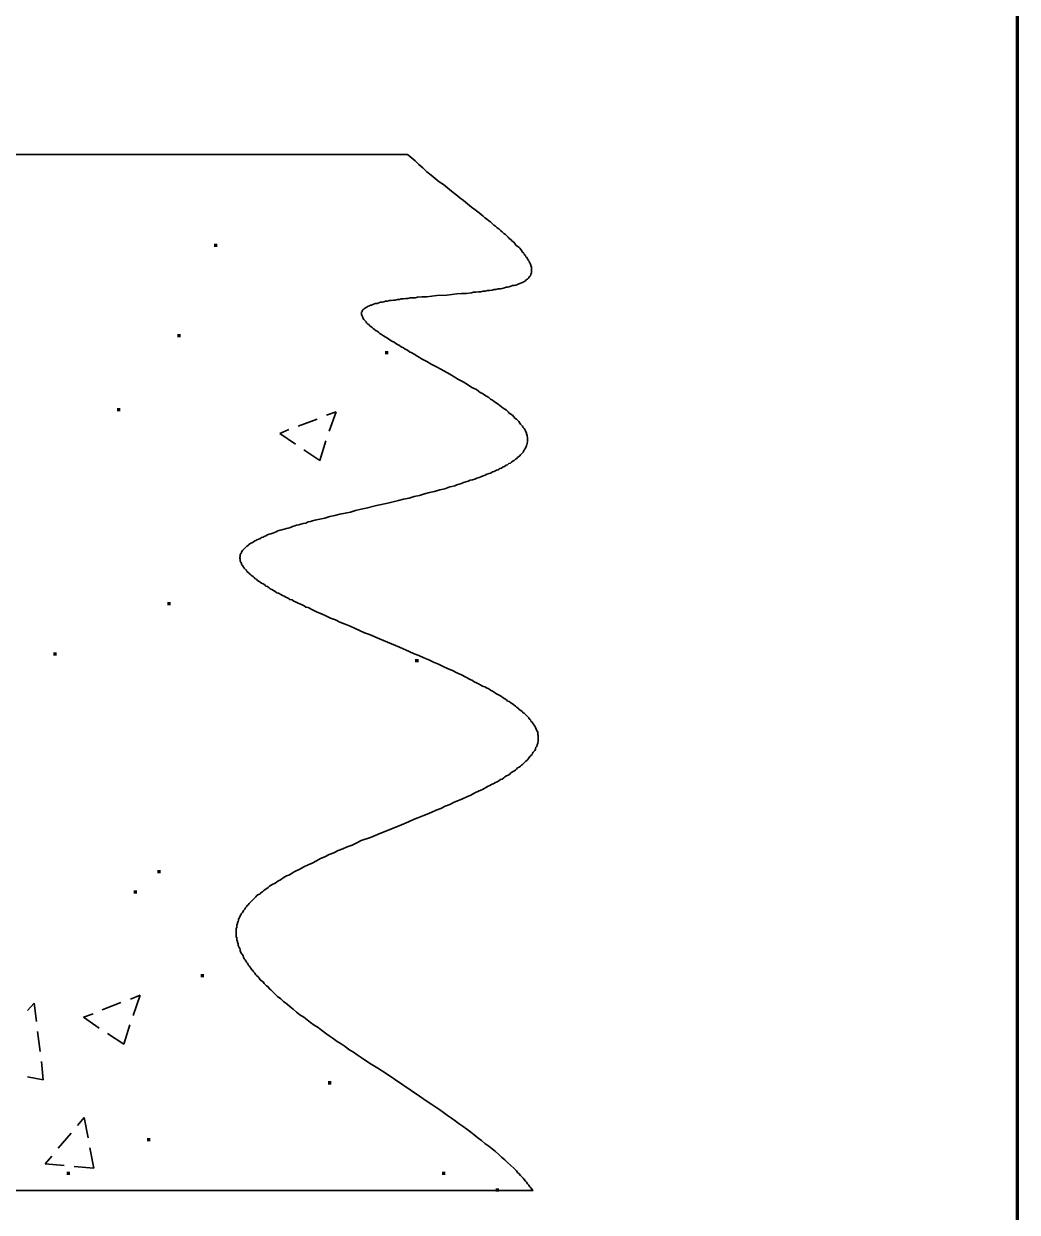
# Model space of a CAD drawing. Header units: inches. Extents: x 2025 to 34930, y -6955 to 4650.
# Drawn here: x 9265.45 to 9303.83, y -2554.96 to -2509.04 of the extents above; entities that cross this region are included whole.
import ezdxf

# ---------------------------------------------------------------- set-up
doc = ezdxf.new("R2010")
doc.units = ezdxf.units.IN
doc.header["$MEASUREMENT"] = 0
doc.layers.add('PDF-TEXT', color=7, linetype='Continuous', lineweight=35)

msp = doc.modelspace()

# ---------------------------------------------------------------- linework, layer by layer
at = {"layer": 'PDF-TEXT', "color": 42, "lineweight": 100}
msp.add_line((9303.83, -1888.189), (9303.83, -2917.775), dxfattribs=at)
at = {"layer": 'PDF-TEXT'}
for p, q in [((9280.271, -2514.091), (9166.731, -2514.091)), ((9280.271, -2514.091), (9280.417, -2514.213)), ((9280.417, -2514.213), (9280.57, -2514.342)), ((9280.57, -2514.342), (9280.716, -2514.472)), ((9280.716, -2514.472), (9280.87, -2514.601)), ((9280.87, -2514.601), (9281.023, -2514.755)), ((9281.023, -2514.755), (9281.193, -2514.884)), ((9281.193, -2514.884), (9281.347, -2515.014)), ((9281.347, -2515.014), (9281.493, -2515.143)), ((9281.493, -2515.143), (9281.671, -2515.248)), ((9281.671, -2515.248), (9281.816, -2515.378)), ((9281.816, -2515.378), (9281.97, -2515.507)), ((9281.97, -2515.507), (9282.14, -2515.637)), ((9282.14, -2515.637), (9282.294, -2515.766)), ((9282.294, -2515.766), (9282.439, -2515.871)), ((9282.439, -2515.871), (9282.593, -2516.001)), ((9282.593, -2516.001), (9282.747, -2516.13)), ((9282.747, -2516.13), (9282.892, -2516.235)), ((9282.892, -2516.235), (9283.046, -2516.341)), ((9283.046, -2516.341), (9283.192, -2516.47)), ((9283.192, -2516.47), (9283.256, -2516.535)), ((9283.256, -2516.535), (9283.321, -2516.583)), ((9283.321, -2516.583), (9283.41, -2516.648)), ((9283.41, -2516.648), (9283.475, -2516.688)), ((9283.475, -2516.688), (9283.539, -2516.753)), ((9283.539, -2516.753), (9283.604, -2516.818)), ((9283.604, -2516.818), (9283.669, -2516.858)), ((9283.669, -2516.858), (9283.734, -2516.923)), ((9283.734, -2516.923), (9283.798, -2516.963)), ((9283.798, -2516.963), (9283.863, -2517.028)), ((9283.863, -2517.028), (9283.928, -2517.077)), ((9283.928, -2517.077), (9283.993, -2517.141)), ((9283.993, -2517.141), (9284.057, -2517.182)), ((9284.057, -2517.182), (9284.098, -2517.222)), ((9284.098, -2517.222), (9284.162, -2517.287)), ((9284.162, -2517.287), (9284.203, -2517.336)), ((9284.203, -2517.336), (9284.268, -2517.376)), ((9284.268, -2517.376), (9284.316, -2517.441)), ((9284.316, -2517.441), (9284.381, -2517.481)), ((9284.381, -2517.481), (9284.421, -2517.53)), ((9284.421, -2517.53), (9284.462, -2517.595)), ((9284.462, -2517.595), (9284.51, -2517.635)), ((9284.51, -2517.635), (9284.575, -2517.675)), ((9284.575, -2517.675), (9284.616, -2517.716)), ((9284.616, -2517.716), (9284.656, -2517.764)), ((9284.656, -2517.764), (9284.68, -2517.805)), ((9284.68, -2517.805), (9284.721, -2517.87)), ((9284.721, -2517.87), (9284.769, -2517.91)), ((9284.769, -2517.91), (9284.785, -2517.959)), ((9284.785, -2517.959), (9284.834, -2517.999)), ((9284.834, -2517.999), (9284.85, -2518.04)), ((9284.85, -2518.04), (9284.899, -2518.088)), ((9284.899, -2518.088), (9284.915, -2518.129)), ((9284.915, -2518.129), (9284.939, -2518.169)), ((9284.939, -2518.169), (9284.963, -2518.193)), ((9284.963, -2518.193), (9284.98, -2518.234)), ((9284.98, -2518.234), (9285.004, -2518.282)), ((9285.004, -2518.282), (9285.028, -2518.323)), ((9285.028, -2518.323), (9285.044, -2518.363)), ((9285.044, -2518.363), (9285.044, -2518.387)), ((9285.044, -2518.387), (9285.069, -2518.428)), ((9285.069, -2518.428), (9285.069, -2518.662)), ((9284.874, -2518.921), (9284.834, -2518.97)), ((9284.915, -2518.905), (9284.874, -2518.921)), ((9284.939, -2518.881), (9284.915, -2518.905)), ((9284.963, -2518.857), (9284.939, -2518.881)), ((9284.98, -2518.816), (9284.963, -2518.857)), ((9285.004, -2518.792), (9284.98, -2518.816)), ((9285.028, -2518.776), (9285.004, -2518.792)), ((9285.044, -2518.727), (9285.028, -2518.776)), ((9285.069, -2518.662), (9285.044, -2518.711)), ((9285.044, -2518.711), (9285.044, -2518.727)), ((9283.022, -2519.399), (9282.917, -2519.415)), ((9283.111, -2519.399), (9283.022, -2519.399)), ((9283.192, -2519.374), (9283.111, -2519.399)), ((9283.281, -2519.374), (9283.192, -2519.374)), ((9283.37, -2519.35), (9283.281, -2519.374)), ((9283.451, -2519.35), (9283.37, -2519.35)), ((9283.539, -2519.334), (9283.451, -2519.35)), ((9283.628, -2519.31), (9283.539, -2519.334)), ((9283.693, -2519.31), (9283.628, -2519.31)), ((9283.774, -2519.285), (9283.693, -2519.31)), ((9283.863, -2519.285), (9283.774, -2519.285)), ((9283.928, -2519.269), (9283.863, -2519.285)), ((9284.017, -2519.245), (9283.928, -2519.269)), ((9284.082, -2519.221), (9284.017, -2519.245)), ((9284.138, -2519.221), (9284.082, -2519.221)), ((9284.203, -2519.205), (9284.138, -2519.221)), ((9284.268, -2519.18), (9284.203, -2519.205)), ((9284.332, -2519.156), (9284.268, -2519.18)), ((9284.397, -2519.156), (9284.332, -2519.156)), ((9284.462, -2519.14), (9284.397, -2519.156)), ((9284.527, -2519.116), (9284.462, -2519.14)), ((9284.575, -2519.091), (9284.527, -2519.116)), ((9284.616, -2519.075), (9284.575, -2519.091)), ((9284.68, -2519.051), (9284.616, -2519.075)), ((9284.721, -2519.035), (9284.68, -2519.051)), ((9284.769, -2519.01), (9284.721, -2519.035)), ((9284.81, -2518.986), (9284.769, -2519.01)), ((9284.834, -2518.97), (9284.81, -2518.986)), ((9279.001, -2519.868), (9278.936, -2519.892)), ((9279.041, -2519.844), (9279.001, -2519.868)), ((9279.106, -2519.844), (9279.041, -2519.844)), ((9279.171, -2519.827), (9279.106, -2519.844)), ((9279.235, -2519.803), (9279.171, -2519.827)), ((9279.3, -2519.803), (9279.235, -2519.803)), ((9279.365, -2519.779), (9279.3, -2519.803)), ((9279.43, -2519.763), (9279.365, -2519.779)), ((9279.494, -2519.763), (9279.43, -2519.763)), ((9279.575, -2519.738), (9279.494, -2519.763)), ((9279.64, -2519.738), (9279.575, -2519.738)), ((9279.729, -2519.722), (9279.64, -2519.738)), ((9279.794, -2519.722), (9279.729, -2519.722)), ((9279.883, -2519.698), (9279.794, -2519.722)), ((9279.964, -2519.698), (9279.883, -2519.698)), ((9280.028, -2519.674), (9279.964, -2519.698)), ((9280.117, -2519.674), (9280.028, -2519.674)), ((9280.206, -2519.658), (9280.117, -2519.674)), ((9280.287, -2519.658), (9280.206, -2519.658)), ((9280.376, -2519.633), (9280.287, -2519.658)), ((9280.57, -2519.633), (9280.376, -2519.633)), ((9280.659, -2519.609), (9280.57, -2519.633)), ((9280.829, -2519.593), (9280.659, -2519.609)), ((9281.023, -2519.593), (9280.829, -2519.593)), ((9281.218, -2519.569), (9281.023, -2519.593)), ((9281.412, -2519.544), (9281.218, -2519.569)), ((9281.8, -2519.528), (9281.412, -2519.544)), ((9282.18, -2519.48), (9281.8, -2519.528)), ((9282.358, -2519.463), (9282.18, -2519.48)), ((9282.552, -2519.463), (9282.358, -2519.463)), ((9282.747, -2519.439), (9282.552, -2519.463)), ((9282.828, -2519.415), (9282.747, -2519.439)), ((9282.917, -2519.415), (9282.828, -2519.415)), ((9278.523, -2520.167), (9278.499, -2520.167)), ((9278.499, -2520.167), (9278.499, -2520.281)), ((9278.499, -2520.281), (9278.523, -2520.321)), ((9278.564, -2520.086), (9278.523, -2520.127)), ((9278.523, -2520.127), (9278.523, -2520.167)), ((9278.523, -2520.321), (9278.523, -2520.345)), ((9278.588, -2520.062), (9278.564, -2520.086)), ((9278.612, -2520.038), (9278.588, -2520.062)), ((9278.653, -2520.022), (9278.612, -2520.038)), ((9278.677, -2519.997), (9278.653, -2520.022)), ((9278.718, -2519.973), (9278.677, -2519.997)), ((9278.758, -2519.957), (9278.718, -2519.973)), ((9278.807, -2519.933), (9278.758, -2519.957)), ((9278.847, -2519.908), (9278.807, -2519.933)), ((9278.888, -2519.908), (9278.847, -2519.908)), ((9278.936, -2519.892), (9278.888, -2519.908)), ((9278.523, -2520.345), (9278.548, -2520.361)), ((9278.548, -2520.361), (9278.548, -2520.41)), ((9278.548, -2520.41), (9278.564, -2520.426)), ((9278.564, -2520.426), (9278.588, -2520.467)), ((9278.588, -2520.467), (9278.612, -2520.491)), ((9278.612, -2520.491), (9278.653, -2520.531)), ((9278.653, -2520.531), (9278.677, -2520.556)), ((9278.677, -2520.556), (9278.693, -2520.596)), ((9278.693, -2520.596), (9278.742, -2520.645)), ((9278.742, -2520.645), (9278.782, -2520.661)), ((9278.782, -2520.661), (9278.823, -2520.709)), ((9278.823, -2520.709), (9278.871, -2520.75)), ((9278.871, -2520.75), (9278.912, -2520.774)), ((9278.912, -2520.774), (9278.952, -2520.815)), ((9278.952, -2520.815), (9279.001, -2520.855)), ((9279.001, -2520.855), (9279.066, -2520.903)), ((9279.066, -2520.903), (9279.106, -2520.92)), ((9279.106, -2520.92), (9279.171, -2520.968)), ((9279.171, -2520.968), (9279.211, -2521.009)), ((9279.211, -2521.009), (9279.276, -2521.049)), ((9279.276, -2521.049), (9279.341, -2521.098)), ((9279.341, -2521.098), (9279.405, -2521.138)), ((9279.405, -2521.138), (9279.47, -2521.179)), ((9279.47, -2521.179), (9279.535, -2521.219)), ((9279.535, -2521.219), (9279.599, -2521.268)), ((9279.599, -2521.268), (9279.664, -2521.308)), ((9279.664, -2521.308), (9279.753, -2521.348)), ((9279.753, -2521.348), (9279.818, -2521.397)), ((9279.818, -2521.397), (9279.883, -2521.437)), ((9279.883, -2521.437), (9279.964, -2521.478)), ((9279.964, -2521.478), (9280.028, -2521.526)), ((9280.028, -2521.526), (9280.117, -2521.567)), ((9280.117, -2521.567), (9280.182, -2521.607)), ((9280.182, -2521.607), (9280.271, -2521.656)), ((9280.271, -2521.656), (9280.352, -2521.721)), ((9280.352, -2521.721), (9280.441, -2521.761)), ((9280.441, -2521.761), (9280.53, -2521.802)), ((9280.53, -2521.802), (9280.676, -2521.891)), ((9280.676, -2521.891), (9280.845, -2521.996)), ((9280.845, -2521.996), (9281.023, -2522.085)), ((9281.023, -2522.085), (9281.193, -2522.19)), ((9281.193, -2522.19), (9281.363, -2522.279)), ((9281.363, -2522.279), (9281.557, -2522.384)), ((9281.557, -2522.384), (9281.905, -2522.578)), ((9281.905, -2522.578), (9282.075, -2522.683)), ((9282.075, -2522.683), (9282.245, -2522.789)), ((9282.245, -2522.789), (9282.423, -2522.878)), ((9282.423, -2522.878), (9282.593, -2522.983)), ((9282.593, -2522.983), (9282.763, -2523.096)), ((9282.763, -2523.096), (9282.941, -2523.177)), ((9282.941, -2523.177), (9283.022, -2523.242)), ((9283.022, -2523.242), (9283.086, -2523.282)), ((9283.086, -2523.282), (9283.175, -2523.331)), ((9283.175, -2523.331), (9283.256, -2523.395)), ((9283.256, -2523.395), (9283.321, -2523.436)), ((9283.321, -2523.436), (9283.41, -2523.476)), ((9283.41, -2523.476), (9283.475, -2523.541)), ((9283.475, -2523.541), (9283.564, -2523.589)), ((9283.564, -2523.589), (9283.628, -2523.63)), ((9283.628, -2523.63), (9283.709, -2523.695)), ((9283.709, -2523.695), (9283.774, -2523.735)), ((9283.774, -2523.735), (9283.839, -2523.784)), ((9283.839, -2523.784), (9283.904, -2523.848)), ((9283.904, -2523.848), (9283.968, -2523.889)), ((9283.968, -2523.889), (9284.033, -2523.929)), ((9284.033, -2523.929), (9284.098, -2523.97)), ((9284.098, -2523.97), (9284.162, -2524.034)), ((9276.048, -2524.593), (9276.784, -2524.318)), ((9277.148, -2524.164), (9277.512, -2524.034)), ((9277.512, -2524.034), (9277.253, -2524.787)), ((9284.162, -2524.034), (9284.203, -2524.083)), ((9284.203, -2524.083), (9284.268, -2524.123)), ((9284.268, -2524.123), (9284.332, -2524.164)), ((9284.332, -2524.164), (9284.381, -2524.229)), ((9284.381, -2524.229), (9284.421, -2524.277)), ((9284.421, -2524.277), (9284.486, -2524.318)), ((9284.486, -2524.318), (9284.527, -2524.358)), ((9284.527, -2524.358), (9284.575, -2524.407)), ((9284.575, -2524.407), (9284.616, -2524.471)), ((9275.336, -2524.876), (9275.684, -2524.722)), ((9275.943, -2525.28), (9275.336, -2524.876)), ((9284.616, -2524.471), (9284.64, -2524.512)), ((9284.64, -2524.512), (9284.68, -2524.552)), ((9284.68, -2524.552), (9284.721, -2524.593)), ((9284.721, -2524.593), (9284.745, -2524.641)), ((9284.745, -2524.641), (9284.785, -2524.682)), ((9284.785, -2524.682), (9284.81, -2524.722)), ((9284.81, -2524.722), (9284.834, -2524.771)), ((9284.834, -2524.771), (9284.85, -2524.811)), ((9284.85, -2524.811), (9284.874, -2524.852)), ((9284.874, -2524.852), (9284.874, -2524.9)), ((9284.874, -2524.9), (9284.899, -2524.941)), ((9276.889, -2525.911), (9277.124, -2525.159)), ((9284.874, -2525.345), (9284.85, -2525.394)), ((9284.899, -2525.28), (9284.874, -2525.305)), ((9284.874, -2525.305), (9284.874, -2525.345)), ((9284.899, -2524.941), (9284.899, -2524.981)), ((9284.899, -2524.981), (9284.915, -2525.03)), ((9284.915, -2525.199), (9284.899, -2525.24)), ((9284.899, -2525.24), (9284.899, -2525.28)), ((9284.915, -2525.03), (9284.915, -2525.199)), ((9276.266, -2525.499), (9276.889, -2525.911)), ((9284.527, -2525.798), (9284.486, -2525.847)), ((9284.575, -2525.758), (9284.527, -2525.798)), ((9284.616, -2525.733), (9284.575, -2525.758)), ((9284.64, -2525.693), (9284.616, -2525.733)), ((9284.68, -2525.653), (9284.64, -2525.693)), ((9284.705, -2525.628), (9284.68, -2525.653)), ((9284.745, -2525.588), (9284.705, -2525.628)), ((9284.769, -2525.539), (9284.745, -2525.588)), ((9284.785, -2525.499), (9284.769, -2525.539)), ((9284.81, -2525.475), (9284.785, -2525.499)), ((9284.834, -2525.434), (9284.81, -2525.475)), ((9284.85, -2525.394), (9284.834, -2525.434)), ((9283.709, -2526.292), (9283.628, -2526.34)), ((9283.774, -2526.275), (9283.709, -2526.292)), ((9283.839, -2526.227), (9283.774, -2526.275)), ((9283.904, -2526.211), (9283.839, -2526.227)), ((9283.968, -2526.162), (9283.904, -2526.211)), ((9284.017, -2526.146), (9283.968, -2526.162)), ((9284.082, -2526.098), (9284.017, -2526.146)), ((9284.138, -2526.081), (9284.082, -2526.098)), ((9284.187, -2526.033), (9284.138, -2526.081)), ((9284.251, -2526.017), (9284.187, -2526.033)), ((9284.292, -2525.976), (9284.251, -2526.017)), ((9284.357, -2525.928), (9284.292, -2525.976)), ((9284.397, -2525.911), (9284.357, -2525.928)), ((9284.446, -2525.863), (9284.397, -2525.911)), ((9284.486, -2525.847), (9284.446, -2525.863)), ((9282.528, -2526.745), (9282.439, -2526.769)), ((9282.617, -2526.72), (9282.528, -2526.745)), ((9282.698, -2526.68), (9282.617, -2526.72)), ((9282.787, -2526.664), (9282.698, -2526.68)), ((9282.876, -2526.64), (9282.787, -2526.664)), ((9282.957, -2526.599), (9282.876, -2526.64)), ((9283.046, -2526.575), (9282.957, -2526.599)), ((9283.111, -2526.551), (9283.046, -2526.575)), ((9283.192, -2526.51), (9283.111, -2526.551)), ((9283.281, -2526.486), (9283.192, -2526.51)), ((9283.345, -2526.445), (9283.281, -2526.486)), ((9283.434, -2526.421), (9283.345, -2526.445)), ((9283.499, -2526.405), (9283.434, -2526.421)), ((9283.564, -2526.356), (9283.499, -2526.405)), ((9283.628, -2526.34), (9283.564, -2526.356)), ((9280.934, -2527.198), (9280.74, -2527.263)), ((9281.129, -2527.157), (9280.934, -2527.198)), ((9281.323, -2527.109), (9281.129, -2527.157)), ((9281.517, -2527.044), (9281.323, -2527.109)), ((9281.711, -2527.004), (9281.517, -2527.044)), ((9281.905, -2526.939), (9281.711, -2527.004)), ((9281.986, -2526.915), (9281.905, -2526.939)), ((9282.099, -2526.898), (9281.986, -2526.915)), ((9282.18, -2526.85), (9282.099, -2526.898)), ((9282.269, -2526.834), (9282.18, -2526.85)), ((9282.358, -2526.809), (9282.269, -2526.834)), ((9282.439, -2526.769), (9282.358, -2526.809)), ((9279.082, -2527.651), (9278.677, -2527.756)), ((9279.511, -2527.562), (9279.082, -2527.651)), ((9279.923, -2527.457), (9279.511, -2527.562)), ((9280.117, -2527.408), (9279.923, -2527.457)), ((9280.336, -2527.368), (9280.117, -2527.408)), ((9280.53, -2527.303), (9280.336, -2527.368)), ((9280.74, -2527.263), (9280.53, -2527.303)), ((9277.278, -2528.08), (9277.083, -2528.144)), ((9277.472, -2528.039), (9277.278, -2528.08)), ((9277.666, -2527.991), (9277.472, -2528.039)), ((9277.86, -2527.95), (9277.666, -2527.991)), ((9278.07, -2527.91), (9277.86, -2527.95)), ((9278.265, -2527.845), (9278.07, -2527.91)), ((9278.483, -2527.796), (9278.265, -2527.845)), ((9278.677, -2527.756), (9278.483, -2527.796)), ((9275.425, -2528.597), (9275.36, -2528.614)), ((9275.514, -2528.573), (9275.425, -2528.597)), ((9275.595, -2528.549), (9275.514, -2528.573)), ((9275.66, -2528.533), (9275.595, -2528.549)), ((9275.748, -2528.508), (9275.66, -2528.533)), ((9275.837, -2528.468), (9275.748, -2528.508)), ((9275.918, -2528.444), (9275.837, -2528.468)), ((9275.983, -2528.419), (9275.918, -2528.444)), ((9276.072, -2528.403), (9275.983, -2528.419)), ((9276.153, -2528.379), (9276.072, -2528.403)), ((9276.242, -2528.355), (9276.153, -2528.379)), ((9276.347, -2528.339), (9276.242, -2528.355)), ((9276.436, -2528.29), (9276.347, -2528.339)), ((9276.525, -2528.274), (9276.436, -2528.29)), ((9276.606, -2528.25), (9276.525, -2528.274)), ((9276.695, -2528.225), (9276.606, -2528.25)), ((9276.889, -2528.185), (9276.695, -2528.225)), ((9277.083, -2528.144), (9276.889, -2528.185)), ((9274.373, -2529.026), (9274.308, -2529.067)), ((9274.414, -2529.002), (9274.373, -2529.026)), ((9274.454, -2528.978), (9274.414, -2529.002)), ((9274.519, -2528.961), (9274.454, -2528.978)), ((9274.567, -2528.937), (9274.519, -2528.961)), ((9274.632, -2528.897), (9274.567, -2528.937)), ((9274.697, -2528.872), (9274.632, -2528.897)), ((9274.737, -2528.848), (9274.697, -2528.872)), ((9274.802, -2528.832), (9274.737, -2528.848)), ((9274.867, -2528.784), (9274.802, -2528.832)), ((9274.931, -2528.767), (9274.867, -2528.784)), ((9274.996, -2528.743), (9274.931, -2528.767)), ((9275.077, -2528.727), (9274.996, -2528.743)), ((9275.142, -2528.703), (9275.077, -2528.727)), ((9275.206, -2528.678), (9275.142, -2528.703)), ((9275.271, -2528.638), (9275.206, -2528.678)), ((9275.36, -2528.614), (9275.271, -2528.638)), ((9273.855, -2529.471), (9273.831, -2529.52)), ((9273.872, -2529.431), (9273.855, -2529.455)), ((9273.855, -2529.455), (9273.855, -2529.471)), ((9273.896, -2529.39), (9273.872, -2529.431)), ((9273.92, -2529.366), (9273.896, -2529.39)), ((9273.936, -2529.35), (9273.92, -2529.366)), ((9273.985, -2529.301), (9273.936, -2529.35)), ((9274.001, -2529.285), (9273.985, -2529.301)), ((9274.025, -2529.261), (9274.001, -2529.285)), ((9274.066, -2529.22), (9274.025, -2529.261)), ((9274.114, -2529.196), (9274.066, -2529.22)), ((9274.13, -2529.172), (9274.114, -2529.196)), ((9274.179, -2529.131), (9274.13, -2529.172)), ((9274.219, -2529.107), (9274.179, -2529.131)), ((9274.26, -2529.091), (9274.219, -2529.107)), ((9274.308, -2529.067), (9274.26, -2529.091)), ((9273.807, -2529.625), (9273.791, -2529.665)), ((9273.791, -2529.665), (9273.791, -2529.69)), ((9273.791, -2529.69), (9273.807, -2529.73)), ((9273.831, -2529.52), (9273.807, -2529.536)), ((9273.807, -2529.536), (9273.807, -2529.625)), ((9273.807, -2529.73), (9273.807, -2529.819)), ((9273.807, -2529.819), (9273.831, -2529.843)), ((9273.831, -2529.843), (9273.855, -2529.884)), ((9273.855, -2529.884), (9273.855, -2529.908)), ((9273.855, -2529.908), (9273.872, -2529.949)), ((9273.872, -2529.949), (9273.896, -2529.973)), ((9273.896, -2529.973), (9273.92, -2530.013)), ((9273.92, -2530.013), (9273.936, -2530.038)), ((9273.936, -2530.038), (9273.961, -2530.078)), ((9273.961, -2530.078), (9273.985, -2530.102)), ((9273.985, -2530.102), (9274.025, -2530.143)), ((9274.025, -2530.143), (9274.05, -2530.159)), ((9274.05, -2530.159), (9274.066, -2530.207)), ((9274.066, -2530.207), (9274.114, -2530.248)), ((9274.114, -2530.248), (9274.155, -2530.272)), ((9274.155, -2530.272), (9274.179, -2530.313)), ((9274.179, -2530.313), (9274.219, -2530.337)), ((9274.219, -2530.337), (9274.26, -2530.377)), ((9274.26, -2530.377), (9274.308, -2530.402)), ((9274.308, -2530.402), (9274.349, -2530.442)), ((9274.349, -2530.442), (9274.389, -2530.482)), ((9274.389, -2530.482), (9274.438, -2530.507)), ((9274.438, -2530.507), (9274.478, -2530.547)), ((9274.478, -2530.547), (9274.543, -2530.596)), ((9274.543, -2530.596), (9274.583, -2530.612)), ((9274.583, -2530.612), (9274.632, -2530.66)), ((9274.632, -2530.66), (9274.697, -2530.677)), ((9274.697, -2530.677), (9274.761, -2530.725)), ((9274.761, -2530.725), (9274.802, -2530.766)), ((9274.802, -2530.766), (9274.867, -2530.79)), ((9274.867, -2530.79), (9274.931, -2530.83)), ((9274.931, -2530.83), (9274.972, -2530.871)), ((9274.972, -2530.871), (9275.037, -2530.895)), ((9275.037, -2530.895), (9275.101, -2530.936)), ((9275.101, -2530.936), (9275.166, -2530.976)), ((9275.166, -2530.976), (9275.231, -2531.025)), ((9275.231, -2531.025), (9275.295, -2531.041)), ((9275.295, -2531.041), (9275.384, -2531.089)), ((9275.384, -2531.089), (9275.449, -2531.13)), ((9275.449, -2531.13), (9275.514, -2531.154)), ((9275.514, -2531.154), (9275.579, -2531.194)), ((9275.579, -2531.194), (9275.66, -2531.235)), ((9275.66, -2531.235), (9275.724, -2531.283)), ((9275.724, -2531.283), (9275.813, -2531.3)), ((9275.813, -2531.3), (9275.878, -2531.348)), ((9275.878, -2531.348), (9275.967, -2531.389)), ((9275.967, -2531.389), (9276.048, -2531.429)), ((9276.048, -2531.429), (9276.113, -2531.453)), ((9276.113, -2531.453), (9276.202, -2531.494)), ((9276.202, -2531.494), (9276.282, -2531.534)), ((9276.282, -2531.534), (9276.347, -2531.583)), ((9276.347, -2531.583), (9276.436, -2531.599)), ((9276.436, -2531.599), (9276.606, -2531.688)), ((9276.606, -2531.688), (9276.784, -2531.777)), ((9276.784, -2531.777), (9276.954, -2531.842)), ((9276.954, -2531.842), (9277.124, -2531.923)), ((9277.124, -2531.923), (9277.294, -2532.012)), ((9277.294, -2532.012), (9277.488, -2532.076)), ((9277.488, -2532.076), (9277.666, -2532.165)), ((9277.666, -2532.165), (9277.86, -2532.246)), ((9277.86, -2532.246), (9278.054, -2532.311)), ((9278.054, -2532.311), (9278.224, -2532.4)), ((9278.224, -2532.4), (9278.418, -2532.481)), ((9278.418, -2532.481), (9278.612, -2532.57)), ((9278.612, -2532.57), (9278.807, -2532.634)), ((9278.807, -2532.634), (9279.195, -2532.804)), ((9279.195, -2532.804), (9279.964, -2533.128)), ((9279.964, -2533.128), (9280.336, -2533.298)), ((9280.336, -2533.298), (9280.53, -2533.387)), ((9280.53, -2533.387), (9280.716, -2533.452)), ((9280.716, -2533.452), (9280.91, -2533.541)), ((9280.91, -2533.541), (9281.104, -2533.622)), ((9281.104, -2533.622), (9281.282, -2533.711)), ((9281.282, -2533.711), (9281.476, -2533.791)), ((9281.476, -2533.791), (9281.646, -2533.88)), ((9281.646, -2533.88), (9281.841, -2533.969)), ((9281.841, -2533.969), (9282.01, -2534.034)), ((9282.01, -2534.034), (9282.18, -2534.115)), ((9282.18, -2534.115), (9282.358, -2534.204)), ((9282.358, -2534.204), (9282.528, -2534.293)), ((9282.528, -2534.293), (9282.698, -2534.374)), ((9282.698, -2534.374), (9282.787, -2534.414)), ((9282.787, -2534.414), (9282.852, -2534.463)), ((9282.852, -2534.463), (9282.941, -2534.503)), ((9282.941, -2534.503), (9283.022, -2534.544)), ((9283.022, -2534.544), (9283.111, -2534.592)), ((9283.111, -2534.592), (9283.175, -2534.633)), ((9283.175, -2534.633), (9283.256, -2534.657)), ((9283.256, -2534.657), (9283.321, -2534.698)), ((9283.321, -2534.698), (9283.41, -2534.738)), ((9283.41, -2534.738), (9283.475, -2534.787)), ((9283.475, -2534.787), (9283.564, -2534.827)), ((9283.564, -2534.827), (9283.628, -2534.867)), ((9283.628, -2534.867), (9283.693, -2534.916)), ((9283.693, -2534.916), (9283.758, -2534.956)), ((9283.758, -2534.956), (9283.839, -2534.997)), ((9283.839, -2534.997), (9283.904, -2535.037)), ((9283.904, -2535.037), (9283.968, -2535.086)), ((9283.968, -2535.086), (9284.033, -2535.126)), ((9284.033, -2535.126), (9284.098, -2535.167)), ((9284.098, -2535.167), (9284.138, -2535.215)), ((9284.138, -2535.215), (9284.203, -2535.232)), ((9284.203, -2535.232), (9284.268, -2535.28)), ((9284.268, -2535.28), (9284.332, -2535.32)), ((9284.332, -2535.32), (9284.381, -2535.361)), ((9284.381, -2535.361), (9284.446, -2535.41)), ((9284.446, -2535.41), (9284.486, -2535.45)), ((9284.486, -2535.45), (9284.551, -2535.49)), ((9284.551, -2535.49), (9284.591, -2535.539)), ((9284.591, -2535.539), (9284.656, -2535.579)), ((9284.656, -2535.579), (9284.705, -2535.62)), ((9284.705, -2535.62), (9284.745, -2535.668)), ((9284.745, -2535.668), (9284.785, -2535.685)), ((9284.785, -2535.685), (9284.834, -2535.725)), ((9284.834, -2535.725), (9284.874, -2535.774)), ((9284.874, -2535.774), (9284.915, -2535.814)), ((9284.915, -2535.814), (9284.963, -2535.854)), ((9284.963, -2535.854), (9284.98, -2535.903)), ((9284.98, -2535.903), (9285.028, -2535.943)), ((9285.028, -2535.943), (9285.044, -2535.984)), ((9285.044, -2535.984), (9285.093, -2536.032)), ((9285.093, -2536.032), (9285.109, -2536.049)), ((9285.109, -2536.049), (9285.133, -2536.097)), ((9285.133, -2536.097), (9285.174, -2536.138)), ((9285.174, -2536.138), (9285.198, -2536.178)), ((9285.198, -2536.178), (9285.222, -2536.227)), ((9285.222, -2536.227), (9285.238, -2536.267)), ((9285.238, -2536.267), (9285.263, -2536.308)), ((9285.263, -2536.308), (9285.263, -2536.332)), ((9285.263, -2536.332), (9285.279, -2536.372)), ((9285.279, -2536.372), (9285.303, -2536.413)), ((9285.303, -2536.85), (9285.279, -2536.89)), ((9285.303, -2536.413), (9285.303, -2536.502)), ((9285.303, -2536.502), (9285.327, -2536.542)), ((9285.327, -2536.785), (9285.303, -2536.801)), ((9285.303, -2536.801), (9285.303, -2536.85)), ((9285.327, -2536.542), (9285.327, -2536.785)), ((9285.044, -2537.319), (9285.028, -2537.343)), ((9285.093, -2537.278), (9285.044, -2537.319)), ((9285.109, -2537.23), (9285.093, -2537.278)), ((9285.133, -2537.189), (9285.109, -2537.23)), ((9285.158, -2537.165), (9285.133, -2537.189)), ((9285.198, -2537.125), (9285.158, -2537.165)), ((9285.222, -2537.084), (9285.198, -2537.125)), ((9285.238, -2536.995), (9285.222, -2537.044)), ((9285.222, -2537.044), (9285.222, -2537.084)), ((9285.263, -2536.979), (9285.238, -2536.995)), ((9285.279, -2536.93), (9285.263, -2536.979)), ((9285.279, -2536.89), (9285.279, -2536.93)), ((9284.591, -2537.772), (9284.527, -2537.788)), ((9284.64, -2537.731), (9284.591, -2537.772)), ((9284.68, -2537.683), (9284.64, -2537.731)), ((9284.721, -2537.667), (9284.68, -2537.683)), ((9284.81, -2537.578), (9284.721, -2537.667)), ((9284.85, -2537.537), (9284.81, -2537.578)), ((9284.899, -2537.489), (9284.85, -2537.537)), ((9284.963, -2537.424), (9284.899, -2537.489)), ((9284.98, -2537.384), (9284.963, -2537.424)), ((9285.028, -2537.343), (9284.98, -2537.384)), ((9283.863, -2538.241), (9283.798, -2538.29)), ((9283.928, -2538.225), (9283.863, -2538.241)), ((9283.993, -2538.176), (9283.928, -2538.225)), ((9284.033, -2538.136), (9283.993, -2538.176)), ((9284.098, -2538.095), (9284.033, -2538.136)), ((9284.162, -2538.071), (9284.098, -2538.095)), ((9284.227, -2538.031), (9284.162, -2538.071)), ((9284.268, -2537.982), (9284.227, -2538.031)), ((9284.332, -2537.942), (9284.268, -2537.982)), ((9284.381, -2537.917), (9284.332, -2537.942)), ((9284.446, -2537.877), (9284.381, -2537.917)), ((9284.486, -2537.837), (9284.446, -2537.877)), ((9284.527, -2537.788), (9284.486, -2537.837)), ((9283.022, -2538.694), (9282.876, -2538.759)), ((9283.111, -2538.654), (9283.022, -2538.694)), ((9283.175, -2538.629), (9283.111, -2538.654)), ((9283.24, -2538.589), (9283.175, -2538.629)), ((9283.321, -2538.54), (9283.24, -2538.589)), ((9283.386, -2538.5), (9283.321, -2538.54)), ((9283.451, -2538.476), (9283.386, -2538.5)), ((9283.515, -2538.435), (9283.451, -2538.476)), ((9283.604, -2538.395), (9283.515, -2538.435)), ((9283.669, -2538.354), (9283.604, -2538.395)), ((9283.734, -2538.33), (9283.669, -2538.354)), ((9283.798, -2538.29), (9283.734, -2538.33)), ((9282.075, -2539.123), (9281.905, -2539.212)), ((9282.245, -2539.058), (9282.075, -2539.123)), ((9282.399, -2538.994), (9282.245, -2539.058)), ((9282.569, -2538.913), (9282.399, -2538.994)), ((9282.722, -2538.848), (9282.569, -2538.913)), ((9282.876, -2538.759), (9282.722, -2538.848)), ((9281.04, -2539.576), (9280.87, -2539.641)), ((9281.218, -2539.511), (9281.04, -2539.576)), ((9281.387, -2539.422), (9281.218, -2539.511)), ((9281.557, -2539.358), (9281.387, -2539.422)), ((9281.735, -2539.277), (9281.557, -2539.358)), ((9281.905, -2539.212), (9281.735, -2539.277)), ((9279.947, -2540.029), (9279.211, -2540.328)), ((9280.311, -2539.875), (9279.947, -2540.029)), ((9280.506, -2539.794), (9280.311, -2539.875)), ((9280.676, -2539.73), (9280.506, -2539.794)), ((9280.87, -2539.641), (9280.676, -2539.73)), ((9278.847, -2540.482), (9278.483, -2540.603)), ((9279.211, -2540.328), (9278.847, -2540.482)), ((9277.601, -2540.992), (9277.423, -2541.081)), ((9277.771, -2540.927), (9277.601, -2540.992)), ((9277.941, -2540.846), (9277.771, -2540.927)), ((9278.135, -2540.781), (9277.941, -2540.846)), ((9278.313, -2540.693), (9278.135, -2540.781)), ((9278.483, -2540.603), (9278.313, -2540.693)), ((9276.76, -2541.38), (9276.59, -2541.469)), ((9276.913, -2541.291), (9276.76, -2541.38)), ((9277.083, -2541.235), (9276.913, -2541.291)), ((9277.253, -2541.146), (9277.083, -2541.235)), ((9277.423, -2541.081), (9277.253, -2541.146)), ((9275.748, -2541.898), (9275.684, -2541.938)), ((9275.813, -2541.857), (9275.748, -2541.898)), ((9275.902, -2541.809), (9275.813, -2541.857)), ((9275.967, -2541.769), (9275.902, -2541.809)), ((9276.113, -2541.704), (9275.967, -2541.769)), ((9276.266, -2541.615), (9276.113, -2541.704)), ((9276.436, -2541.534), (9276.266, -2541.615)), ((9276.59, -2541.469), (9276.436, -2541.534)), ((9274.948, -2542.367), (9274.891, -2542.416)), ((9275.012, -2542.327), (9274.948, -2542.367)), ((9275.077, -2542.286), (9275.012, -2542.327)), ((9275.142, -2542.262), (9275.077, -2542.286)), ((9275.206, -2542.222), (9275.142, -2542.262)), ((9275.271, -2542.173), (9275.206, -2542.222)), ((9275.336, -2542.133), (9275.271, -2542.173)), ((9275.401, -2542.092), (9275.336, -2542.133)), ((9275.465, -2542.044), (9275.401, -2542.092)), ((9275.53, -2542.003), (9275.465, -2542.044)), ((9275.595, -2541.963), (9275.53, -2542.003)), ((9275.684, -2541.938), (9275.595, -2541.963)), ((9274.373, -2542.82), (9274.325, -2542.861)), ((9274.414, -2542.78), (9274.373, -2542.82)), ((9274.454, -2542.731), (9274.414, -2542.78)), ((9274.519, -2542.691), (9274.454, -2542.731)), ((9274.567, -2542.667), (9274.519, -2542.691)), ((9274.608, -2542.626), (9274.567, -2542.667)), ((9274.672, -2542.586), (9274.608, -2542.626)), ((9274.713, -2542.545), (9274.672, -2542.586)), ((9274.778, -2542.497), (9274.713, -2542.545)), ((9274.842, -2542.456), (9274.778, -2542.497)), ((9274.891, -2542.416), (9274.842, -2542.456)), ((9273.985, -2543.249), (9273.936, -2543.298)), ((9274.001, -2543.209), (9273.985, -2543.249)), ((9274.05, -2543.168), (9274.001, -2543.209)), ((9274.066, -2543.12), (9274.05, -2543.168)), ((9274.114, -2543.079), (9274.066, -2543.12)), ((9274.155, -2543.039), (9274.114, -2543.079)), ((9274.195, -2542.99), (9274.155, -2543.039)), ((9274.244, -2542.95), (9274.195, -2542.99)), ((9274.284, -2542.909), (9274.244, -2542.95)), ((9274.325, -2542.861), (9274.284, -2542.909)), ((9273.726, -2543.726), (9273.702, -2543.767)), ((9273.742, -2543.678), (9273.726, -2543.726)), ((9273.766, -2543.597), (9273.742, -2543.637)), ((9273.742, -2543.637), (9273.742, -2543.678)), ((9273.791, -2543.548), (9273.766, -2543.597)), ((9273.807, -2543.508), (9273.791, -2543.548)), ((9273.831, -2543.467), (9273.807, -2543.508)), ((9273.855, -2543.419), (9273.831, -2543.467)), ((9273.896, -2543.378), (9273.855, -2543.419)), ((9273.92, -2543.338), (9273.896, -2543.378)), ((9273.936, -2543.298), (9273.92, -2543.338)), ((9273.685, -2543.961), (9273.661, -2544.001)), ((9273.661, -2544.001), (9273.661, -2544.325)), ((9273.702, -2543.807), (9273.685, -2543.872)), ((9273.685, -2543.872), (9273.685, -2543.961)), ((9273.702, -2543.767), (9273.702, -2543.807)), ((9273.661, -2544.325), (9273.685, -2544.366)), ((9273.685, -2544.366), (9273.685, -2544.455)), ((9273.685, -2544.455), (9273.702, -2544.495)), ((9273.702, -2544.495), (9273.702, -2544.543)), ((9273.702, -2544.543), (9273.726, -2544.584)), ((9273.726, -2544.584), (9273.726, -2544.649)), ((9273.726, -2544.649), (9273.742, -2544.689)), ((9273.742, -2544.689), (9273.766, -2544.73)), ((9273.766, -2544.73), (9273.791, -2544.778)), ((9273.791, -2544.778), (9273.807, -2544.819)), ((9273.807, -2544.819), (9273.807, -2544.859)), ((9273.807, -2544.859), (9273.831, -2544.924)), ((9273.831, -2544.924), (9273.855, -2544.972)), ((9273.855, -2544.972), (9273.896, -2545.013)), ((9273.896, -2545.013), (9273.92, -2545.053)), ((9273.92, -2545.053), (9273.936, -2545.102)), ((9273.936, -2545.102), (9273.961, -2545.166)), ((9273.961, -2545.166), (9274.001, -2545.207)), ((9274.001, -2545.207), (9274.025, -2545.247)), ((9274.025, -2545.247), (9274.05, -2545.296)), ((9274.05, -2545.296), (9274.09, -2545.336)), ((9274.09, -2545.336), (9274.114, -2545.401)), ((9274.114, -2545.401), (9274.155, -2545.442)), ((9274.155, -2545.442), (9274.179, -2545.482)), ((9274.179, -2545.482), (9274.219, -2545.531)), ((9274.219, -2545.531), (9274.26, -2545.595)), ((9274.26, -2545.595), (9274.308, -2545.636)), ((9274.308, -2545.636), (9274.325, -2545.676)), ((9274.325, -2545.676), (9274.373, -2545.725)), ((9274.373, -2545.725), (9274.414, -2545.789)), ((9274.414, -2545.789), (9274.454, -2545.83)), ((9274.454, -2545.83), (9274.503, -2545.87)), ((9274.503, -2545.87), (9274.543, -2545.919)), ((9274.543, -2545.919), (9274.583, -2545.984)), ((9274.583, -2545.984), (9274.632, -2546.024)), ((9274.632, -2546.024), (9274.697, -2546.064)), ((9274.697, -2546.064), (9274.737, -2546.129)), ((9274.737, -2546.129), (9274.778, -2546.17)), ((9274.778, -2546.17), (9274.826, -2546.218)), ((9274.826, -2546.218), (9274.891, -2546.259)), ((9274.891, -2546.259), (9274.931, -2546.323)), ((9274.931, -2546.323), (9274.996, -2546.364)), ((9274.996, -2546.364), (9275.037, -2546.412)), ((9275.037, -2546.412), (9275.142, -2546.518)), ((9265.587, -2547.165), (9265.846, -2546.882)), ((9265.846, -2546.882), (9265.935, -2547.594)), ((9268.475, -2547.141), (9269.203, -2546.857)), ((9269.567, -2546.736), (9269.94, -2546.582)), ((9269.94, -2546.582), (9269.681, -2547.359)), ((9275.142, -2546.518), (9275.255, -2546.623)), ((9275.255, -2546.623), (9275.384, -2546.712)), ((9275.384, -2546.712), (9275.49, -2546.817)), ((9275.49, -2546.817), (9275.619, -2546.922)), ((9275.619, -2546.922), (9275.724, -2547.011)), ((9267.763, -2547.424), (9268.127, -2547.294)), ((9268.362, -2547.852), (9267.763, -2547.424)), ((9275.724, -2547.011), (9275.854, -2547.116)), ((9275.854, -2547.116), (9275.983, -2547.229)), ((9275.983, -2547.229), (9276.113, -2547.335)), ((9276.113, -2547.335), (9276.266, -2547.424)), ((9276.266, -2547.424), (9276.525, -2547.634)), ((9269.309, -2548.475), (9269.551, -2547.723)), ((9276.525, -2547.634), (9276.671, -2547.739)), ((9276.671, -2547.739), (9276.825, -2547.828)), ((9276.825, -2547.828), (9276.954, -2547.933)), ((9266.081, -2548.75), (9265.975, -2547.982)), ((9268.686, -2548.063), (9269.309, -2548.475)), ((9276.954, -2547.933), (9277.108, -2548.047)), ((9277.108, -2548.047), (9277.253, -2548.152)), ((9277.253, -2548.152), (9277.407, -2548.257)), ((9277.407, -2548.257), (9277.553, -2548.362)), ((9277.553, -2548.362), (9277.706, -2548.451)), ((9277.706, -2548.451), (9277.86, -2548.556)), ((9277.86, -2548.556), (9278.006, -2548.67)), ((9278.006, -2548.67), (9278.184, -2548.775)), ((9278.184, -2548.775), (9278.329, -2548.88)), ((9266.194, -2549.851), (9266.129, -2549.139)), ((9278.329, -2548.88), (9278.483, -2548.985)), ((9278.483, -2548.985), (9278.807, -2549.204)), ((9278.807, -2549.204), (9279.13, -2549.398)), ((9279.13, -2549.398), (9279.454, -2549.608)), ((9279.454, -2549.608), (9279.769, -2549.826)), ((9265.587, -2549.738), (9266.194, -2549.851)), ((9279.769, -2549.826), (9280.093, -2550.045)), ((9280.093, -2550.045), (9280.417, -2550.255)), ((9280.417, -2550.255), (9280.74, -2550.474)), ((9280.74, -2550.474), (9281.04, -2550.684)), ((9281.04, -2550.684), (9281.218, -2550.797)), ((9281.218, -2550.797), (9281.363, -2550.903)), ((9281.363, -2550.903), (9281.517, -2551.008)), ((9281.517, -2551.008), (9281.671, -2551.113)), ((9267.529, -2551.614), (9267.788, -2551.307)), ((9267.788, -2551.307), (9267.933, -2552.084)), ((9281.671, -2551.113), (9281.816, -2551.226)), ((9281.816, -2551.226), (9281.97, -2551.331)), ((9281.97, -2551.331), (9282.116, -2551.436)), ((9282.116, -2551.436), (9282.269, -2551.55)), ((9282.269, -2551.55), (9282.423, -2551.655)), ((9266.776, -2552.488), (9267.286, -2551.914)), ((9282.423, -2551.655), (9282.569, -2551.76)), ((9282.569, -2551.76), (9282.722, -2551.865)), ((9282.722, -2551.865), (9282.852, -2551.979)), ((9282.852, -2551.979), (9282.997, -2552.084)), ((9268.152, -2553.265), (9267.998, -2552.472)), ((9282.997, -2552.084), (9283.127, -2552.189)), ((9283.127, -2552.189), (9283.256, -2552.302)), ((9283.256, -2552.302), (9283.41, -2552.407)), ((9283.41, -2552.407), (9283.539, -2552.512)), ((9266.275, -2553.095), (9266.534, -2552.796)), ((9283.539, -2552.512), (9283.669, -2552.618)), ((9283.669, -2552.618), (9283.798, -2552.731)), ((9283.798, -2552.731), (9283.904, -2552.836)), ((9283.904, -2552.836), (9284.033, -2552.941)), ((9267.011, -2553.16), (9266.275, -2553.095)), ((9267.399, -2553.2), (9268.152, -2553.265)), ((9284.033, -2552.941), (9284.138, -2553.046)), ((9284.138, -2553.046), (9284.268, -2553.16)), ((9284.268, -2553.16), (9284.381, -2553.265)), ((9284.381, -2553.265), (9284.486, -2553.37)), ((9284.486, -2553.37), (9284.527, -2553.435)), ((9284.527, -2553.435), (9284.591, -2553.483)), ((9284.591, -2553.483), (9284.64, -2553.548)), ((9284.64, -2553.548), (9284.68, -2553.588)), ((9284.68, -2553.588), (9284.745, -2553.653)), ((9284.745, -2553.653), (9284.785, -2553.694)), ((9284.785, -2553.694), (9284.834, -2553.758)), ((9284.834, -2553.758), (9284.874, -2553.799)), ((9284.874, -2553.799), (9284.915, -2553.864)), ((9285.133, -2554.122), (9241.672, -2554.122)), ((9284.915, -2553.864), (9284.963, -2553.912)), ((9284.963, -2553.912), (9285.004, -2553.977)), ((9285.004, -2553.977), (9285.044, -2554.017)), ((9285.044, -2554.017), (9285.093, -2554.082)), ((9285.093, -2554.082), (9285.133, -2554.122))]:
    msp.add_line(p, q, dxfattribs=at)
at = {"layer": 'PDF-TEXT', "transparency": 33554559}
for points in [[(9272.804, -2517.538), (9272.933, -2517.538), (9272.804, -2517.667), (9272.933, -2517.667)], [(9271.38, -2521.033), (9271.509, -2521.033), (9271.38, -2521.162), (9271.509, -2521.162)], [(9279.405, -2521.68), (9279.535, -2521.68), (9279.405, -2521.81), (9279.535, -2521.81)], [(9269.05, -2523.881), (9269.179, -2523.881), (9269.05, -2524.01), (9269.179, -2524.01)], [(9270.991, -2531.389), (9271.121, -2531.389), (9270.991, -2531.518), (9271.121, -2531.518)], [(9266.59, -2533.33), (9266.72, -2533.33), (9266.59, -2533.46), (9266.72, -2533.46)], [(9280.57, -2533.589), (9280.7, -2533.589), (9280.57, -2533.719), (9280.7, -2533.719)], [(9270.603, -2541.744), (9270.732, -2541.744), (9270.603, -2541.874), (9270.732, -2541.874)], [(9269.697, -2542.521), (9269.826, -2542.521), (9269.697, -2542.65), (9269.826, -2542.65)], [(9272.286, -2545.757), (9272.415, -2545.757), (9272.286, -2545.886), (9272.415, -2545.886)], [(9277.205, -2549.899), (9277.334, -2549.899), (9277.205, -2550.029), (9277.334, -2550.029)], [(9270.215, -2552.1), (9270.344, -2552.1), (9270.215, -2552.229), (9270.344, -2552.229)], [(9267.108, -2553.394), (9267.237, -2553.394), (9267.108, -2553.524), (9267.237, -2553.524)], [(9281.606, -2553.394), (9281.735, -2553.394), (9281.606, -2553.524), (9281.735, -2553.524)], [(9283.677, -2554.042), (9283.806, -2554.042), (9283.677, -2554.171), (9283.806, -2554.171)]]:
    msp.add_solid(points, dxfattribs=at)

doc.saveas('drawing.dxf')
